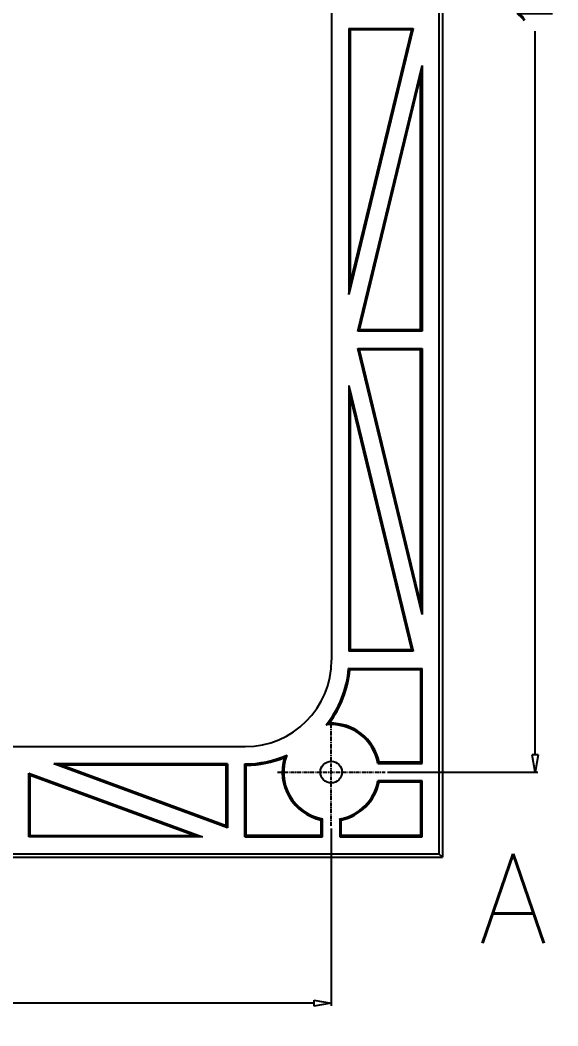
# Model space of a CAD drawing. Extents: x -268 to 907, y 393 to 1224.
# Drawn here: x 296.7 to 358.9, y 615.7 to 732 of the extents above; entities that cross this region are included whole.
import ezdxf

# ---------------------------------------------------------------- set-up
doc = ezdxf.new("R2010")
doc.units = 0
doc.header["$LTSCALE"] = 1.21
doc.header["$MEASUREMENT"] = 0
doc.linetypes.add('CENTER', pattern=[0.6, 0.375, -0.075, 0.075, -0.075])
doc.layers.get('0').update_dxf_attribs({"linetype": 'CONTINUOUS'})
doc.layers.get('DEFPOINTS').update_dxf_attribs({"linetype": 'CONTINUOUS'})
doc.layers.add('DIM', color=82, linetype='CONTINUOUS')
doc.styles.get("Standard").update_dxf_attribs({"font": 'txt', "bigfont": 'gbcbig.shx'})
doc.styles.add('TXT', font='txt.shx', dxfattribs={"bigfont": 'gbcbig.shx'})
doc.dimstyles.new('Y3', dxfattribs={"dimtxt": 3, "dimasz": 2, "dimexe": 0.3, "dimexo": 0.3, "dimgap": 0.66, "dimtad": 0, "dimdec": 4, "dimdsep": 46, "dimtxsty": 'Standard', "dimcen": 0, "dimclrd": 3, "dimclre": 3, "dimadec": 0, "dimazin": 0, "dimtfac": 1, "dimtdec": 4, "dimtofl": 0, "dimtmove": 2, "dimatfit": 3, "dimfxl": 0, "dimtolj": 1, "dimarcsym": 0})

# ---------------------------------------------------------------- blocks, each defined once
blk = doc.blocks.new('_CLOSEDBLANK')
at = {"color": 0, "linetype": 'ByBlock'}
for p, q in [((-1, 0.167), (0, 0)), ((-1, 0.167), (-1, -0.167)), ((0, 0), (-1, -0.167))]:
    blk.add_line(p, q, dxfattribs=at)
blk = doc.blocks.new('*D58')
at = {"layer": 'DEFPOINTS', "color": 0}
for p in [(332.66, 638.82), (249.66, 637.71), (249.66, 618.33)]:
    blk.add_point(p, dxfattribs=at)
at = {"layer": 'DIM', "color": 3, "lineweight": -2}
for p, q in [((332.66, 638.52), (332.66, 618.03)), ((249.66, 637.41), (249.66, 618.03)), ((251.66, 618.33), (287.17, 618.33)), ((330.66, 618.33), (295.16, 618.33))]:
    blk.add_line(p, q, dxfattribs=at)
at = {"layer": 'DIM', "color": 3, "lineweight": -2, "xscale": 2, "yscale": 2, "zscale": 2, "rotation": 180}
blk.add_blockref('_CLOSEDBLANK', (249.66, 618.33), dxfattribs=at)
at = {"layer": 'DIM', "color": 3, "lineweight": -2, "xscale": 2, "yscale": 2, "zscale": 2}
blk.add_blockref('_CLOSEDBLANK', (332.66, 618.33), dxfattribs=at)
at = {"layer": 'DIM', "color": 0, "insert": (291.16, 618.33), "char_height": 4, "attachment_point": 5, "style": 'TXT'}
blk.add_mtext('\\A1;83', dxfattribs=at)
blk = doc.blocks.new('*D59')
at = {"layer": 'DEFPOINTS', "color": 0}
for p in [(345.51, 827.05), (356.25, 827.05), (338.89, 645.05)]:
    blk.add_point(p, dxfattribs=at)
at = {"layer": 'DIM', "color": 3, "lineweight": -2}
for p, q in [((345.81, 827.05), (356.55, 827.05)), ((356.25, 825.05), (356.25, 741.37)), ((356.25, 647.05), (356.25, 730.72)), ((339.19, 645.05), (356.55, 645.05))]:
    blk.add_line(p, q, dxfattribs=at)
at = {"layer": 'DIM', "color": 3, "lineweight": -2, "xscale": 2, "yscale": 2, "zscale": 2}
for p, rotation in [((356.25, 827.05), 90), ((356.25, 645.05), 270)]:
    blk.add_blockref('_CLOSEDBLANK', p, dxfattribs=dict(at, rotation=rotation))
at = {"layer": 'DIM', "color": 0, "insert": (356.25, 736.05), "char_height": 4, "attachment_point": 5, "rotation": 90, "style": 'TXT'}
blk.add_mtext('\\A1;182', dxfattribs=at)

msp = doc.modelspace()

# ---------------------------------------------------------------- linework, layer by layer
at = {"color": 7, "linetype": 'Continuous'}
for p, q in [((345.51334, 1018.89201), (345.51334, 635.19808)), ((345.16414, 635.54728), (345.16414, 1018.5428)), ((332.71334, 806.04504), (332.71334, 657.99808)), ((334.71334, 731.02156), (342.13486, 731.02156)), ((334.71334, 731.02156), (334.87056, 730.86434)), ((334.71334, 731.02156), (334.71334, 700.28246)), ((342.13486, 731.02156), (334.71334, 700.28246)), ((341.93515, 730.86434), (334.87056, 730.86434)), ((334.87056, 730.86434), (334.87056, 701.60357)), ((341.93515, 730.86434), (334.87056, 701.60357)), ((341.93515, 730.86434), (342.13486, 731.02156)), ((335.74207, 696.02156), (343.16359, 726.76066)), ((343.00636, 725.43955), (343.16359, 726.76066)), ((343.16359, 726.76066), (343.16359, 696.02156)), ((335.94177, 696.17879), (343.00636, 725.43955)), ((343.00636, 696.17879), (343.00636, 725.43955)), ((334.71334, 700.28246), (334.87056, 701.60357)), ((335.94177, 696.17879), (335.74207, 696.02156)), ((343.16359, 696.02156), (335.74207, 696.02156)), ((343.00636, 696.17879), (335.94177, 696.17879)), ((343.00636, 696.17879), (343.16359, 696.02156)), ((335.74207, 694.02156), (343.16359, 694.02156)), ((335.94177, 693.86434), (335.74207, 694.02156)), ((343.16359, 663.28246), (335.74207, 694.02156)), ((343.00636, 693.86434), (335.94177, 693.86434)), ((343.00636, 664.60357), (335.94177, 693.86434)), ((343.00636, 693.86434), (343.16359, 694.02156)), ((343.00636, 664.60357), (343.00636, 693.86434)), ((343.16359, 694.02156), (343.16359, 663.28246)), ((334.71334, 689.76066), (342.13486, 659.02156)), ((334.71334, 689.76066), (334.87056, 688.43955)), ((334.71334, 689.76066), (334.71334, 659.02156)), ((334.87056, 688.43955), (341.93515, 659.17879)), ((334.87056, 688.43955), (334.87056, 659.17879)), ((343.00636, 664.60357), (343.16359, 663.28246)), ((334.71334, 659.02156), (334.87056, 659.17879)), ((342.13486, 659.02156), (334.71334, 659.02156)), ((341.93515, 659.17879), (334.87056, 659.17879)), ((341.93515, 659.17879), (342.13486, 659.02156)), ((334.67354, 657.02156), (343.16359, 657.02156)), ((343.00636, 656.86434), (334.81758, 656.86434)), ((343.00636, 656.86434), (343.16359, 657.02156)), ((343.00636, 656.86434), (343.00636, 646.20227)), ((343.16359, 646.04504), (343.16359, 657.02156)), ((270.66401, 647.99808), (322.71334, 647.99808)), ((320.68868, 645.99808), (300.58838, 645.99808)), ((300.58838, 645.99808), (301.47221, 645.84086)), ((320.68868, 638.61319), (300.58838, 645.99808)), ((320.53145, 645.84086), (301.47221, 645.84086)), ((320.53145, 638.83845), (301.47221, 645.84086)), ((320.68868, 645.99808), (320.53145, 645.84086)), ((320.53145, 638.83845), (320.53145, 645.84086)), ((320.68868, 645.99808), (320.68868, 638.61319)), ((322.68868, 637.54783), (322.68868, 645.99811)), ((322.8459, 637.70506), (322.8459, 645.84158)), ((338.07234, 646.04504), (343.16359, 646.04504)), ((343.00636, 646.20227), (338.20161, 646.20227)), ((343.00636, 646.20227), (343.16359, 646.04504)), ((297.68868, 644.93273), (317.78897, 637.54783)), ((297.8459, 644.70746), (297.68868, 644.93273)), ((297.68868, 637.54783), (297.68868, 644.93273)), ((297.8459, 644.70746), (316.90514, 637.70506)), ((297.8459, 637.70506), (297.8459, 644.70746)), ((343.16359, 644.04504), (338.07234, 644.04504)), ((343.00636, 643.88782), (338.20161, 643.88782)), ((343.00636, 643.88782), (343.16359, 644.04504)), ((343.00636, 643.88782), (343.00636, 637.70506)), ((343.16359, 637.54783), (343.16359, 644.04504)), ((331.66401, 637.54783), (331.66401, 639.63672)), ((333.66401, 639.63672), (333.66401, 637.54783)), ((320.53145, 638.83845), (320.68868, 638.61319)), ((331.50679, 637.70506), (331.50679, 639.50744)), ((333.82124, 637.70506), (333.82124, 639.50744)), ((297.8459, 637.70506), (297.68868, 637.54783)), ((317.78897, 637.54783), (297.68868, 637.54783)), ((297.8459, 637.70506), (316.90514, 637.70506)), ((316.90514, 637.70506), (317.78897, 637.54783)), ((322.8459, 637.70506), (322.68868, 637.54783)), ((322.68868, 637.54783), (331.66401, 637.54783)), ((331.50679, 637.70506), (322.8459, 637.70506)), ((331.50679, 637.70506), (331.66401, 637.54783)), ((333.82124, 637.70506), (333.66401, 637.54783)), ((333.66401, 637.54783), (343.16359, 637.54783)), ((343.00636, 637.70506), (333.82124, 637.70506)), ((343.16359, 637.54783), (343.00636, 637.70506)), ((153.81469, 635.19808), (345.51334, 635.19808)), ((345.16414, 635.54728), (154.16389, 635.54728)), ((345.51334, 635.19808), (345.16414, 635.54728))]:
    msp.add_line(p, q, dxfattribs=at)
at = {"color": 1, "linetype": 'CENTER'}
for p, q in [((332.66401, 638.8221), (332.66401, 651.26799)), ((326.44107, 645.04504), (338.88696, 645.04504))]:
    msp.add_line(p, q, dxfattribs=at)
at = {"color": 7}
for points in [[(334.818, 656.864, 0), (334.817, 656.865, 0), (334.816, 656.866, 0), (334.815, 656.867, 0), (334.815, 656.868, 0), (334.814, 656.868, 0), (334.813, 656.869, 0), (334.812, 656.87, 0), (334.812, 656.871, 0), (334.811, 656.872, 0), (334.81, 656.873, 0), (334.809, 656.873, 0), (334.809, 656.874, 0), (334.808, 656.875, 0), (334.807, 656.876, 0), (334.806, 656.877, 0), (334.806, 656.878, 0), (334.805, 656.878, 0), (334.804, 656.879, 0), (334.803, 656.88, 0), (334.803, 656.881, 0), (334.802, 656.882, 0), (334.801, 656.882, 0), (334.8, 656.883, 0), (334.8, 656.884, 0), (334.799, 656.885, 0), (334.798, 656.886, 0), (334.797, 656.887, 0), (334.797, 656.887, 0), (334.796, 656.888, 0), (334.795, 656.889, 0), (334.794, 656.89, 0), (334.794, 656.891, 0), (334.793, 656.892, 0), (334.792, 656.892, 0), (334.791, 656.893, 0), (334.79, 656.894, 0), (334.79, 656.895, 0), (334.789, 656.896, 0), (334.788, 656.897, 0), (334.787, 656.897, 0), (334.787, 656.898, 0), (334.786, 656.899, 0), (334.785, 656.9, 0), (334.784, 656.901, 0), (334.784, 656.901, 0), (334.783, 656.902, 0), (334.782, 656.903, 0), (334.781, 656.904, 0), (334.781, 656.905, 0), (334.78, 656.906, 0), (334.779, 656.906, 0), (334.778, 656.907, 0), (334.778, 656.908, 0), (334.777, 656.909, 0), (334.776, 656.91, 0), (334.775, 656.911, 0), (334.775, 656.911, 0), (334.774, 656.912, 0), (334.773, 656.913, 0), (334.772, 656.914, 0), (334.772, 656.915, 0), (334.771, 656.915, 0), (334.77, 656.916, 0), (334.769, 656.917, 0), (334.769, 656.918, 0), (334.768, 656.919, 0), (334.767, 656.92, 0), (334.766, 656.92, 0), (334.766, 656.921, 0), (334.765, 656.922, 0), (334.764, 656.923, 0), (334.763, 656.924, 0), (334.763, 656.925, 0), (334.762, 656.925, 0), (334.761, 656.926, 0), (334.76, 656.927, 0), (334.76, 656.928, 0), (334.759, 656.929, 0), (334.758, 656.929, 0), (334.757, 656.93, 0), (334.757, 656.931, 0), (334.756, 656.932, 0), (334.755, 656.933, 0), (334.754, 656.934, 0), (334.754, 656.934, 0), (334.753, 656.935, 0), (334.752, 656.936, 0), (334.751, 656.937, 0), (334.751, 656.938, 0), (334.75, 656.939, 0), (334.749, 656.939, 0), (334.748, 656.94, 0), (334.748, 656.941, 0), (334.747, 656.942, 0), (334.746, 656.943, 0), (334.745, 656.943, 0), (334.745, 656.944, 0), (334.744, 656.945, 0), (334.743, 656.946, 0), (334.742, 656.947, 0), (334.742, 656.948, 0), (334.741, 656.948, 0), (334.74, 656.949, 0), (334.739, 656.95, 0), (334.739, 656.951, 0), (334.738, 656.952, 0), (334.737, 656.953, 0), (334.736, 656.953, 0), (334.735, 656.954, 0), (334.735, 656.955, 0), (334.734, 656.956, 0), (334.733, 656.957, 0), (334.732, 656.957, 0), (334.732, 656.958, 0), (334.731, 656.959, 0), (334.73, 656.96, 0), (334.729, 656.961, 0), (334.729, 656.962, 0), (334.728, 656.962, 0), (334.727, 656.963, 0), (334.726, 656.964, 0), (334.726, 656.965, 0), (334.725, 656.966, 0), (334.724, 656.967, 0), (334.723, 656.967, 0), (334.723, 656.968, 0), (334.722, 656.969, 0), (334.721, 656.97, 0), (334.72, 656.971, 0), (334.72, 656.971, 0), (334.719, 656.972, 0), (334.718, 656.973, 0), (334.717, 656.974, 0), (334.717, 656.975, 0), (334.716, 656.976, 0), (334.715, 656.976, 0), (334.714, 656.977, 0), (334.714, 656.978, 0), (334.713, 656.979, 0), (334.712, 656.98, 0), (334.711, 656.98, 0), (334.711, 656.981, 0), (334.71, 656.982, 0), (334.709, 656.983, 0), (334.708, 656.984, 0), (334.708, 656.985, 0), (334.707, 656.985, 0), (334.706, 656.986, 0), (334.705, 656.987, 0), (334.705, 656.988, 0), (334.704, 656.989, 0), (334.703, 656.99, 0), (334.702, 656.99, 0), (334.702, 656.991, 0), (334.701, 656.992, 0), (334.7, 656.993, 0), (334.699, 656.994, 0), (334.698, 656.994, 0), (334.698, 656.995, 0), (334.697, 656.996, 0), (334.696, 656.997, 0), (334.695, 656.998, 0), (334.695, 656.999, 0), (334.694, 656.999, 0), (334.693, 657, 0), (334.692, 657.001, 0), (334.692, 657.002, 0), (334.691, 657.003, 0), (334.69, 657.003, 0), (334.689, 657.004, 0), (334.689, 657.005, 0), (334.688, 657.006, 0), (334.687, 657.007, 0), (334.686, 657.008, 0), (334.686, 657.008, 0), (334.685, 657.009, 0), (334.684, 657.01, 0), (334.683, 657.011, 0), (334.683, 657.012, 0), (334.682, 657.013, 0), (334.681, 657.013, 0), (334.68, 657.014, 0), (334.68, 657.015, 0), (334.679, 657.016, 0), (334.678, 657.017, 0), (334.677, 657.017, 0), (334.677, 657.018, 0), (334.676, 657.019, 0), (334.675, 657.02, 0), (334.674, 657.021, 0), (334.674, 657.022, 0)], [(332.095, 650.516, 0), (332.097, 650.516, 0), (332.098, 650.517, 0), (332.1, 650.518, 0), (332.102, 650.519, 0), (332.104, 650.52, 0), (332.105, 650.521, 0), (332.107, 650.522, 0), (332.109, 650.523, 0), (332.111, 650.524, 0), (332.112, 650.525, 0), (332.114, 650.526, 0), (332.116, 650.527, 0), (332.118, 650.528, 0), (332.12, 650.529, 0), (332.121, 650.53, 0), (332.123, 650.531, 0), (332.125, 650.532, 0), (332.127, 650.533, 0), (332.128, 650.534, 0), (332.13, 650.535, 0), (332.132, 650.536, 0), (332.134, 650.537, 0), (332.136, 650.538, 0), (332.137, 650.539, 0), (332.139, 650.54, 0), (332.141, 650.541, 0), (332.143, 650.542, 0), (332.144, 650.543, 0), (332.146, 650.543, 0), (332.148, 650.544, 0), (332.15, 650.545, 0), (332.151, 650.546, 0), (332.153, 650.547, 0), (332.155, 650.548, 0), (332.157, 650.549, 0), (332.159, 650.55, 0), (332.16, 650.551, 0), (332.162, 650.552, 0), (332.164, 650.553, 0), (332.166, 650.554, 0), (332.167, 650.555, 0), (332.169, 650.556, 0), (332.171, 650.557, 0), (332.173, 650.558, 0), (332.175, 650.559, 0), (332.176, 650.56, 0), (332.178, 650.561, 0), (332.18, 650.562, 0), (332.182, 650.563, 0), (332.183, 650.564, 0), (332.185, 650.565, 0), (332.187, 650.566, 0), (332.189, 650.567, 0), (332.191, 650.568, 0), (332.192, 650.569, 0), (332.194, 650.569, 0), (332.196, 650.57, 0), (332.198, 650.571, 0), (332.199, 650.572, 0), (332.201, 650.573, 0), (332.203, 650.574, 0), (332.205, 650.575, 0), (332.206, 650.576, 0), (332.208, 650.577, 0), (332.21, 650.578, 0), (332.212, 650.579, 0), (332.214, 650.58, 0), (332.215, 650.581, 0), (332.217, 650.582, 0), (332.219, 650.583, 0), (332.221, 650.584, 0), (332.222, 650.585, 0), (332.224, 650.586, 0), (332.226, 650.587, 0), (332.228, 650.588, 0), (332.23, 650.589, 0), (332.231, 650.59, 0), (332.233, 650.591, 0), (332.235, 650.592, 0), (332.237, 650.592, 0), (332.238, 650.593, 0), (332.24, 650.594, 0), (332.242, 650.595, 0), (332.244, 650.596, 0), (332.246, 650.597, 0), (332.247, 650.598, 0), (332.249, 650.599, 0), (332.251, 650.6, 0), (332.253, 650.601, 0), (332.254, 650.602, 0), (332.256, 650.603, 0), (332.258, 650.604, 0), (332.26, 650.605, 0), (332.262, 650.606, 0), (332.263, 650.607, 0), (332.265, 650.608, 0), (332.267, 650.609, 0), (332.269, 650.61, 0), (332.27, 650.611, 0), (332.272, 650.612, 0), (332.274, 650.613, 0), (332.276, 650.613, 0), (332.278, 650.614, 0), (332.279, 650.615, 0), (332.281, 650.616, 0), (332.283, 650.617, 0), (332.285, 650.618, 0), (332.286, 650.619, 0), (332.288, 650.62, 0), (332.29, 650.621, 0), (332.292, 650.622, 0), (332.294, 650.623, 0), (332.295, 650.624, 0), (332.297, 650.625, 0), (332.299, 650.626, 0), (332.301, 650.627, 0), (332.303, 650.628, 0), (332.304, 650.629, 0), (332.306, 650.63, 0), (332.308, 650.631, 0), (332.31, 650.632, 0), (332.311, 650.632, 0), (332.313, 650.633, 0), (332.315, 650.634, 0), (332.317, 650.635, 0), (332.319, 650.636, 0), (332.32, 650.637, 0), (332.322, 650.638, 0), (332.324, 650.639, 0), (332.326, 650.64, 0), (332.327, 650.641, 0), (332.329, 650.642, 0), (332.331, 650.643, 0), (332.333, 650.644, 0), (332.335, 650.645, 0), (332.336, 650.646, 0), (332.338, 650.647, 0), (332.34, 650.648, 0), (332.342, 650.649, 0), (332.343, 650.65, 0), (332.345, 650.65, 0), (332.347, 650.651, 0), (332.349, 650.652, 0), (332.351, 650.653, 0), (332.352, 650.654, 0), (332.354, 650.655, 0), (332.356, 650.656, 0), (332.358, 650.657, 0), (332.36, 650.658, 0), (332.361, 650.659, 0), (332.363, 650.66, 0), (332.365, 650.661, 0), (332.367, 650.662, 0), (332.368, 650.663, 0), (332.37, 650.664, 0), (332.372, 650.665, 0), (332.374, 650.666, 0), (332.376, 650.667, 0), (332.377, 650.667, 0), (332.379, 650.668, 0), (332.381, 650.669, 0), (332.383, 650.67, 0), (332.385, 650.671, 0), (332.386, 650.672, 0), (332.388, 650.673, 0), (332.39, 650.674, 0), (332.392, 650.675, 0), (332.393, 650.676, 0), (332.395, 650.677, 0), (332.397, 650.678, 0), (332.399, 650.679, 0), (332.401, 650.68, 0), (332.402, 650.681, 0), (332.404, 650.682, 0), (332.406, 650.683, 0), (332.408, 650.683, 0), (332.41, 650.684, 0), (332.411, 650.685, 0), (332.413, 650.686, 0), (332.415, 650.687, 0), (332.417, 650.688, 0), (332.418, 650.689, 0), (332.42, 650.69, 0), (332.422, 650.691, 0), (332.424, 650.692, 0), (332.426, 650.693, 0), (332.427, 650.694, 0), (332.429, 650.695, 0), (332.431, 650.696, 0), (332.433, 650.697, 0), (332.435, 650.698, 0)], [(327.262, 646.724, 0), (327.263, 646.725, 0), (327.264, 646.727, 0), (327.266, 646.728, 0), (327.267, 646.73, 0), (327.268, 646.731, 0), (327.27, 646.733, 0), (327.271, 646.734, 0), (327.273, 646.736, 0), (327.274, 646.737, 0), (327.275, 646.739, 0), (327.277, 646.74, 0), (327.278, 646.741, 0), (327.279, 646.743, 0), (327.281, 646.744, 0), (327.282, 646.746, 0), (327.283, 646.747, 0), (327.285, 646.749, 0), (327.286, 646.75, 0), (327.288, 646.752, 0), (327.289, 646.753, 0), (327.29, 646.755, 0), (327.292, 646.756, 0), (327.293, 646.758, 0), (327.294, 646.759, 0), (327.296, 646.761, 0), (327.297, 646.762, 0), (327.299, 646.764, 0), (327.3, 646.765, 0), (327.301, 646.767, 0), (327.303, 646.768, 0), (327.304, 646.77, 0), (327.305, 646.771, 0), (327.307, 646.773, 0), (327.308, 646.774, 0), (327.31, 646.776, 0), (327.311, 646.777, 0), (327.312, 646.779, 0), (327.314, 646.78, 0), (327.315, 646.781, 0), (327.316, 646.783, 0), (327.318, 646.784, 0), (327.319, 646.786, 0), (327.321, 646.787, 0), (327.322, 646.789, 0), (327.323, 646.79, 0), (327.325, 646.792, 0), (327.326, 646.793, 0), (327.327, 646.795, 0), (327.329, 646.796, 0), (327.33, 646.798, 0), (327.331, 646.799, 0), (327.333, 646.801, 0), (327.334, 646.802, 0), (327.336, 646.804, 0), (327.337, 646.805, 0), (327.338, 646.807, 0), (327.34, 646.808, 0), (327.341, 646.81, 0), (327.342, 646.811, 0), (327.344, 646.813, 0), (327.345, 646.814, 0), (327.347, 646.816, 0), (327.348, 646.817, 0), (327.349, 646.818, 0), (327.351, 646.82, 0), (327.352, 646.821, 0), (327.353, 646.823, 0), (327.355, 646.824, 0), (327.356, 646.826, 0), (327.358, 646.827, 0), (327.359, 646.829, 0), (327.36, 646.83, 0), (327.362, 646.832, 0), (327.363, 646.833, 0), (327.364, 646.835, 0), (327.366, 646.836, 0), (327.367, 646.838, 0), (327.369, 646.839, 0), (327.37, 646.841, 0), (327.371, 646.842, 0), (327.373, 646.844, 0), (327.374, 646.845, 0), (327.375, 646.847, 0), (327.377, 646.848, 0), (327.378, 646.849, 0), (327.38, 646.851, 0), (327.381, 646.852, 0), (327.382, 646.854, 0), (327.384, 646.855, 0), (327.385, 646.857, 0), (327.387, 646.858, 0), (327.388, 646.86, 0), (327.389, 646.861, 0), (327.391, 646.863, 0), (327.392, 646.864, 0), (327.393, 646.866, 0), (327.395, 646.867, 0), (327.396, 646.869, 0), (327.398, 646.87, 0), (327.399, 646.872, 0), (327.4, 646.873, 0), (327.402, 646.875, 0), (327.403, 646.876, 0), (327.404, 646.877, 0), (327.406, 646.879, 0), (327.407, 646.88, 0), (327.409, 646.882, 0), (327.41, 646.883, 0), (327.411, 646.885, 0), (327.413, 646.886, 0), (327.414, 646.888, 0), (327.416, 646.889, 0), (327.417, 646.891, 0), (327.418, 646.892, 0), (327.42, 646.894, 0), (327.421, 646.895, 0), (327.422, 646.897, 0), (327.424, 646.898, 0), (327.425, 646.9, 0), (327.427, 646.901, 0), (327.428, 646.902, 0), (327.429, 646.904, 0), (327.431, 646.905, 0), (327.432, 646.907, 0), (327.434, 646.908, 0), (327.435, 646.91, 0), (327.436, 646.911, 0), (327.438, 646.913, 0), (327.439, 646.914, 0), (327.44, 646.916, 0), (327.442, 646.917, 0), (327.443, 646.919, 0), (327.445, 646.92, 0), (327.446, 646.922, 0), (327.447, 646.923, 0), (327.449, 646.924, 0), (327.45, 646.926, 0), (327.452, 646.927, 0), (327.453, 646.929, 0), (327.454, 646.93, 0), (327.456, 646.932, 0), (327.457, 646.933, 0), (327.458, 646.935, 0), (327.46, 646.936, 0), (327.461, 646.938, 0), (327.463, 646.939, 0), (327.464, 646.941, 0), (327.465, 646.942, 0), (327.467, 646.944, 0), (327.468, 646.945, 0), (327.47, 646.946, 0), (327.471, 646.948, 0), (327.472, 646.949, 0), (327.474, 646.951, 0), (327.475, 646.952, 0), (327.476, 646.954, 0), (327.478, 646.955, 0), (327.479, 646.957, 0), (327.481, 646.958, 0), (327.482, 646.96, 0), (327.483, 646.961, 0), (327.485, 646.963, 0), (327.486, 646.964, 0), (327.488, 646.966, 0), (327.489, 646.967, 0), (327.49, 646.968, 0), (327.492, 646.97, 0), (327.493, 646.971, 0), (327.495, 646.973, 0), (327.496, 646.974, 0), (327.497, 646.976, 0), (327.499, 646.977, 0), (327.5, 646.979, 0), (327.501, 646.98, 0), (327.503, 646.982, 0), (327.504, 646.983, 0), (327.506, 646.985, 0), (327.507, 646.986, 0), (327.508, 646.987, 0), (327.51, 646.989, 0), (327.511, 646.99, 0), (327.513, 646.992, 0), (327.514, 646.993, 0), (327.515, 646.995, 0), (327.517, 646.996, 0), (327.518, 646.998, 0), (327.52, 646.999, 0), (327.521, 647.001, 0), (327.522, 647.002, 0), (327.524, 647.004, 0), (327.525, 647.005, 0)], [(322.689, 645.998, 0), (322.689, 645.997, 0), (322.69, 645.996, 0), (322.691, 645.996, 0), (322.692, 645.995, 0), (322.693, 645.994, 0), (322.694, 645.993, 0), (322.694, 645.992, 0), (322.695, 645.992, 0), (322.696, 645.991, 0), (322.697, 645.99, 0), (322.698, 645.989, 0), (322.699, 645.988, 0), (322.699, 645.987, 0), (322.7, 645.987, 0), (322.701, 645.986, 0), (322.702, 645.985, 0), (322.703, 645.984, 0), (322.703, 645.983, 0), (322.704, 645.982, 0), (322.705, 645.982, 0), (322.706, 645.981, 0), (322.707, 645.98, 0), (322.708, 645.979, 0), (322.708, 645.978, 0), (322.709, 645.978, 0), (322.71, 645.977, 0), (322.711, 645.976, 0), (322.712, 645.975, 0), (322.712, 645.974, 0), (322.713, 645.973, 0), (322.714, 645.973, 0), (322.715, 645.972, 0), (322.716, 645.971, 0), (322.717, 645.97, 0), (322.717, 645.969, 0), (322.718, 645.969, 0), (322.719, 645.968, 0), (322.72, 645.967, 0), (322.721, 645.966, 0), (322.722, 645.965, 0), (322.722, 645.964, 0), (322.723, 645.964, 0), (322.724, 645.963, 0), (322.725, 645.962, 0), (322.726, 645.961, 0), (322.726, 645.96, 0), (322.727, 645.959, 0), (322.728, 645.959, 0), (322.729, 645.958, 0), (322.73, 645.957, 0), (322.731, 645.956, 0), (322.731, 645.955, 0), (322.732, 645.955, 0), (322.733, 645.954, 0), (322.734, 645.953, 0), (322.735, 645.952, 0), (322.735, 645.951, 0), (322.736, 645.95, 0), (322.737, 645.95, 0), (322.738, 645.949, 0), (322.739, 645.948, 0), (322.74, 645.947, 0), (322.74, 645.946, 0), (322.741, 645.946, 0), (322.742, 645.945, 0), (322.743, 645.944, 0), (322.744, 645.943, 0), (322.745, 645.942, 0), (322.745, 645.941, 0), (322.746, 645.941, 0), (322.747, 645.94, 0), (322.748, 645.939, 0), (322.749, 645.938, 0), (322.749, 645.937, 0), (322.75, 645.937, 0), (322.751, 645.936, 0), (322.752, 645.935, 0), (322.753, 645.934, 0), (322.754, 645.933, 0), (322.754, 645.932, 0), (322.755, 645.932, 0), (322.756, 645.931, 0), (322.757, 645.93, 0), (322.758, 645.929, 0), (322.759, 645.928, 0), (322.759, 645.928, 0), (322.76, 645.927, 0), (322.761, 645.926, 0), (322.762, 645.925, 0), (322.763, 645.924, 0), (322.763, 645.923, 0), (322.764, 645.923, 0), (322.765, 645.922, 0), (322.766, 645.921, 0), (322.767, 645.92, 0), (322.768, 645.919, 0), (322.768, 645.918, 0), (322.769, 645.918, 0), (322.77, 645.917, 0), (322.771, 645.916, 0), (322.772, 645.915, 0), (322.773, 645.914, 0), (322.773, 645.914, 0), (322.774, 645.913, 0), (322.775, 645.912, 0), (322.776, 645.911, 0), (322.777, 645.91, 0), (322.777, 645.909, 0), (322.778, 645.909, 0), (322.779, 645.908, 0), (322.78, 645.907, 0), (322.781, 645.906, 0), (322.782, 645.905, 0), (322.782, 645.905, 0), (322.783, 645.904, 0), (322.784, 645.903, 0), (322.785, 645.902, 0), (322.786, 645.901, 0), (322.787, 645.9, 0), (322.787, 645.9, 0), (322.788, 645.899, 0), (322.789, 645.898, 0), (322.79, 645.897, 0), (322.791, 645.896, 0), (322.791, 645.896, 0), (322.792, 645.895, 0), (322.793, 645.894, 0), (322.794, 645.893, 0), (322.795, 645.892, 0), (322.796, 645.891, 0), (322.796, 645.891, 0), (322.797, 645.89, 0), (322.798, 645.889, 0), (322.799, 645.888, 0), (322.8, 645.887, 0), (322.801, 645.887, 0), (322.801, 645.886, 0), (322.802, 645.885, 0), (322.803, 645.884, 0), (322.804, 645.883, 0), (322.805, 645.882, 0), (322.805, 645.882, 0), (322.806, 645.881, 0), (322.807, 645.88, 0), (322.808, 645.879, 0), (322.809, 645.878, 0), (322.81, 645.878, 0), (322.81, 645.877, 0), (322.811, 645.876, 0), (322.812, 645.875, 0), (322.813, 645.874, 0), (322.814, 645.873, 0), (322.815, 645.873, 0), (322.815, 645.872, 0), (322.816, 645.871, 0), (322.817, 645.87, 0), (322.818, 645.869, 0), (322.819, 645.869, 0), (322.819, 645.868, 0), (322.82, 645.867, 0), (322.821, 645.866, 0), (322.822, 645.865, 0), (322.823, 645.864, 0), (322.824, 645.864, 0), (322.824, 645.863, 0), (322.825, 645.862, 0), (322.826, 645.861, 0), (322.827, 645.86, 0), (322.828, 645.86, 0), (322.829, 645.859, 0), (322.829, 645.858, 0), (322.83, 645.857, 0), (322.831, 645.856, 0), (322.832, 645.855, 0), (322.833, 645.855, 0), (322.834, 645.854, 0), (322.834, 645.853, 0), (322.835, 645.852, 0), (322.836, 645.851, 0), (322.837, 645.851, 0), (322.838, 645.85, 0), (322.838, 645.849, 0), (322.839, 645.848, 0), (322.84, 645.847, 0), (322.841, 645.846, 0), (322.842, 645.846, 0), (322.843, 645.845, 0), (322.843, 645.844, 0), (322.844, 645.843, 0), (322.845, 645.842, 0), (322.846, 645.842, 0)], [(338.202, 646.202, 0), (338.201, 646.201, 0), (338.2, 646.201, 0), (338.2, 646.2, 0), (338.199, 646.199, 0), (338.198, 646.198, 0), (338.198, 646.197, 0), (338.197, 646.196, 0), (338.196, 646.196, 0), (338.196, 646.195, 0), (338.195, 646.194, 0), (338.194, 646.193, 0), (338.194, 646.192, 0), (338.193, 646.192, 0), (338.192, 646.191, 0), (338.192, 646.19, 0), (338.191, 646.189, 0), (338.19, 646.188, 0), (338.189, 646.187, 0), (338.189, 646.187, 0), (338.188, 646.186, 0), (338.187, 646.185, 0), (338.187, 646.184, 0), (338.186, 646.183, 0), (338.185, 646.182, 0), (338.185, 646.182, 0), (338.184, 646.181, 0), (338.183, 646.18, 0), (338.183, 646.179, 0), (338.182, 646.178, 0), (338.181, 646.177, 0), (338.181, 646.177, 0), (338.18, 646.176, 0), (338.179, 646.175, 0), (338.179, 646.174, 0), (338.178, 646.173, 0), (338.177, 646.173, 0), (338.177, 646.172, 0), (338.176, 646.171, 0), (338.175, 646.17, 0), (338.175, 646.169, 0), (338.174, 646.168, 0), (338.173, 646.168, 0), (338.173, 646.167, 0), (338.172, 646.166, 0), (338.171, 646.165, 0), (338.171, 646.164, 0), (338.17, 646.163, 0), (338.169, 646.163, 0), (338.169, 646.162, 0), (338.168, 646.161, 0), (338.167, 646.16, 0), (338.167, 646.159, 0), (338.166, 646.158, 0), (338.165, 646.158, 0), (338.165, 646.157, 0), (338.164, 646.156, 0), (338.163, 646.155, 0), (338.163, 646.154, 0), (338.162, 646.154, 0), (338.161, 646.153, 0), (338.161, 646.152, 0), (338.16, 646.151, 0), (338.159, 646.15, 0), (338.158, 646.149, 0), (338.158, 646.149, 0), (338.157, 646.148, 0), (338.156, 646.147, 0), (338.156, 646.146, 0), (338.155, 646.145, 0), (338.154, 646.144, 0), (338.154, 646.144, 0), (338.153, 646.143, 0), (338.152, 646.142, 0), (338.152, 646.141, 0), (338.151, 646.14, 0), (338.15, 646.14, 0), (338.15, 646.139, 0), (338.149, 646.138, 0), (338.148, 646.137, 0), (338.148, 646.136, 0), (338.147, 646.135, 0), (338.146, 646.135, 0), (338.146, 646.134, 0), (338.145, 646.133, 0), (338.144, 646.132, 0), (338.144, 646.131, 0), (338.143, 646.13, 0), (338.142, 646.13, 0), (338.142, 646.129, 0), (338.141, 646.128, 0), (338.14, 646.127, 0), (338.14, 646.126, 0), (338.139, 646.126, 0), (338.138, 646.125, 0), (338.138, 646.124, 0), (338.137, 646.123, 0), (338.136, 646.122, 0), (338.136, 646.121, 0), (338.135, 646.121, 0), (338.134, 646.12, 0), (338.133, 646.119, 0), (338.133, 646.118, 0), (338.132, 646.117, 0), (338.131, 646.116, 0), (338.131, 646.116, 0), (338.13, 646.115, 0), (338.129, 646.114, 0), (338.129, 646.113, 0), (338.128, 646.112, 0), (338.127, 646.112, 0), (338.127, 646.111, 0), (338.126, 646.11, 0), (338.125, 646.109, 0), (338.125, 646.108, 0), (338.124, 646.107, 0), (338.123, 646.107, 0), (338.123, 646.106, 0), (338.122, 646.105, 0), (338.121, 646.104, 0), (338.121, 646.103, 0), (338.12, 646.102, 0), (338.119, 646.102, 0), (338.119, 646.101, 0), (338.118, 646.1, 0), (338.117, 646.099, 0), (338.117, 646.098, 0), (338.116, 646.098, 0), (338.115, 646.097, 0), (338.115, 646.096, 0), (338.114, 646.095, 0), (338.113, 646.094, 0), (338.112, 646.093, 0), (338.112, 646.093, 0), (338.111, 646.092, 0), (338.11, 646.091, 0), (338.11, 646.09, 0), (338.109, 646.089, 0), (338.108, 646.089, 0), (338.108, 646.088, 0), (338.107, 646.087, 0), (338.106, 646.086, 0), (338.106, 646.085, 0), (338.105, 646.084, 0), (338.104, 646.084, 0), (338.104, 646.083, 0), (338.103, 646.082, 0), (338.102, 646.081, 0), (338.102, 646.08, 0), (338.101, 646.079, 0), (338.1, 646.079, 0), (338.1, 646.078, 0), (338.099, 646.077, 0), (338.098, 646.076, 0), (338.098, 646.075, 0), (338.097, 646.075, 0), (338.096, 646.074, 0), (338.095, 646.073, 0), (338.095, 646.072, 0), (338.094, 646.071, 0), (338.093, 646.07, 0), (338.093, 646.07, 0), (338.092, 646.069, 0), (338.091, 646.068, 0), (338.091, 646.067, 0), (338.09, 646.066, 0), (338.089, 646.066, 0), (338.089, 646.065, 0), (338.088, 646.064, 0), (338.087, 646.063, 0), (338.087, 646.062, 0), (338.086, 646.061, 0), (338.085, 646.061, 0), (338.085, 646.06, 0), (338.084, 646.059, 0), (338.083, 646.058, 0), (338.083, 646.057, 0), (338.082, 646.057, 0), (338.081, 646.056, 0), (338.081, 646.055, 0), (338.08, 646.054, 0), (338.079, 646.053, 0), (338.078, 646.052, 0), (338.078, 646.052, 0), (338.077, 646.051, 0), (338.076, 646.05, 0), (338.076, 646.049, 0), (338.075, 646.048, 0), (338.074, 646.048, 0), (338.074, 646.047, 0), (338.073, 646.046, 0), (338.072, 646.045, 0)], [(338.202, 643.888, 0), (338.201, 643.889, 0), (338.2, 643.889, 0), (338.2, 643.89, 0), (338.199, 643.891, 0), (338.198, 643.892, 0), (338.198, 643.893, 0), (338.197, 643.894, 0), (338.196, 643.894, 0), (338.196, 643.895, 0), (338.195, 643.896, 0), (338.194, 643.897, 0), (338.194, 643.898, 0), (338.193, 643.899, 0), (338.192, 643.899, 0), (338.192, 643.9, 0), (338.191, 643.901, 0), (338.19, 643.902, 0), (338.189, 643.903, 0), (338.189, 643.904, 0), (338.188, 643.904, 0), (338.187, 643.905, 0), (338.187, 643.906, 0), (338.186, 643.907, 0), (338.185, 643.908, 0), (338.185, 643.908, 0), (338.184, 643.909, 0), (338.183, 643.91, 0), (338.183, 643.911, 0), (338.182, 643.912, 0), (338.181, 643.913, 0), (338.181, 643.913, 0), (338.18, 643.914, 0), (338.179, 643.915, 0), (338.179, 643.916, 0), (338.178, 643.917, 0), (338.177, 643.918, 0), (338.177, 643.918, 0), (338.176, 643.919, 0), (338.175, 643.92, 0), (338.175, 643.921, 0), (338.174, 643.922, 0), (338.173, 643.923, 0), (338.173, 643.923, 0), (338.172, 643.924, 0), (338.171, 643.925, 0), (338.171, 643.926, 0), (338.17, 643.927, 0), (338.169, 643.927, 0), (338.169, 643.928, 0), (338.168, 643.929, 0), (338.167, 643.93, 0), (338.167, 643.931, 0), (338.166, 643.932, 0), (338.165, 643.932, 0), (338.165, 643.933, 0), (338.164, 643.934, 0), (338.163, 643.935, 0), (338.163, 643.936, 0), (338.162, 643.937, 0), (338.161, 643.937, 0), (338.161, 643.938, 0), (338.16, 643.939, 0), (338.159, 643.94, 0), (338.158, 643.941, 0), (338.158, 643.941, 0), (338.157, 643.942, 0), (338.156, 643.943, 0), (338.156, 643.944, 0), (338.155, 643.945, 0), (338.154, 643.946, 0), (338.154, 643.946, 0), (338.153, 643.947, 0), (338.152, 643.948, 0), (338.152, 643.949, 0), (338.151, 643.95, 0), (338.15, 643.951, 0), (338.15, 643.951, 0), (338.149, 643.952, 0), (338.148, 643.953, 0), (338.148, 643.954, 0), (338.147, 643.955, 0), (338.146, 643.956, 0), (338.146, 643.956, 0), (338.145, 643.957, 0), (338.144, 643.958, 0), (338.144, 643.959, 0), (338.143, 643.96, 0), (338.142, 643.96, 0), (338.142, 643.961, 0), (338.141, 643.962, 0), (338.14, 643.963, 0), (338.14, 643.964, 0), (338.139, 643.965, 0), (338.138, 643.965, 0), (338.138, 643.966, 0), (338.137, 643.967, 0), (338.136, 643.968, 0), (338.136, 643.969, 0), (338.135, 643.97, 0), (338.134, 643.97, 0), (338.133, 643.971, 0), (338.133, 643.972, 0), (338.132, 643.973, 0), (338.131, 643.974, 0), (338.131, 643.974, 0), (338.13, 643.975, 0), (338.129, 643.976, 0), (338.129, 643.977, 0), (338.128, 643.978, 0), (338.127, 643.979, 0), (338.127, 643.979, 0), (338.126, 643.98, 0), (338.125, 643.981, 0), (338.125, 643.982, 0), (338.124, 643.983, 0), (338.123, 643.983, 0), (338.123, 643.984, 0), (338.122, 643.985, 0), (338.121, 643.986, 0), (338.121, 643.987, 0), (338.12, 643.988, 0), (338.119, 643.988, 0), (338.119, 643.989, 0), (338.118, 643.99, 0), (338.117, 643.991, 0), (338.117, 643.992, 0), (338.116, 643.993, 0), (338.115, 643.993, 0), (338.115, 643.994, 0), (338.114, 643.995, 0), (338.113, 643.996, 0), (338.112, 643.997, 0), (338.112, 643.997, 0), (338.111, 643.998, 0), (338.11, 643.999, 0), (338.11, 644, 0), (338.109, 644.001, 0), (338.108, 644.002, 0), (338.108, 644.002, 0), (338.107, 644.003, 0), (338.106, 644.004, 0), (338.106, 644.005, 0), (338.105, 644.006, 0), (338.104, 644.006, 0), (338.104, 644.007, 0), (338.103, 644.008, 0), (338.102, 644.009, 0), (338.102, 644.01, 0), (338.101, 644.011, 0), (338.1, 644.011, 0), (338.1, 644.012, 0), (338.099, 644.013, 0), (338.098, 644.014, 0), (338.098, 644.015, 0), (338.097, 644.016, 0), (338.096, 644.016, 0), (338.095, 644.017, 0), (338.095, 644.018, 0), (338.094, 644.019, 0), (338.093, 644.02, 0), (338.093, 644.02, 0), (338.092, 644.021, 0), (338.091, 644.022, 0), (338.091, 644.023, 0), (338.09, 644.024, 0), (338.089, 644.025, 0), (338.089, 644.025, 0), (338.088, 644.026, 0), (338.087, 644.027, 0), (338.087, 644.028, 0), (338.086, 644.029, 0), (338.085, 644.029, 0), (338.085, 644.03, 0), (338.084, 644.031, 0), (338.083, 644.032, 0), (338.083, 644.033, 0), (338.082, 644.034, 0), (338.081, 644.034, 0), (338.081, 644.035, 0), (338.08, 644.036, 0), (338.079, 644.037, 0), (338.078, 644.038, 0), (338.078, 644.038, 0), (338.077, 644.039, 0), (338.076, 644.04, 0), (338.076, 644.041, 0), (338.075, 644.042, 0), (338.074, 644.043, 0), (338.074, 644.043, 0), (338.073, 644.044, 0), (338.072, 644.045, 0)], [(331.507, 639.507, 0), (331.508, 639.508, 0), (331.508, 639.509, 0), (331.509, 639.509, 0), (331.51, 639.51, 0), (331.511, 639.511, 0), (331.512, 639.511, 0), (331.513, 639.512, 0), (331.513, 639.513, 0), (331.514, 639.514, 0), (331.515, 639.514, 0), (331.516, 639.515, 0), (331.517, 639.516, 0), (331.518, 639.516, 0), (331.518, 639.517, 0), (331.519, 639.518, 0), (331.52, 639.518, 0), (331.521, 639.519, 0), (331.522, 639.52, 0), (331.522, 639.52, 0), (331.523, 639.521, 0), (331.524, 639.522, 0), (331.525, 639.522, 0), (331.526, 639.523, 0), (331.527, 639.524, 0), (331.527, 639.524, 0), (331.528, 639.525, 0), (331.529, 639.526, 0), (331.53, 639.526, 0), (331.531, 639.527, 0), (331.532, 639.528, 0), (331.532, 639.528, 0), (331.533, 639.529, 0), (331.534, 639.53, 0), (331.535, 639.53, 0), (331.536, 639.531, 0), (331.537, 639.532, 0), (331.537, 639.532, 0), (331.538, 639.533, 0), (331.539, 639.534, 0), (331.54, 639.534, 0), (331.541, 639.535, 0), (331.541, 639.536, 0), (331.542, 639.536, 0), (331.543, 639.537, 0), (331.544, 639.538, 0), (331.545, 639.538, 0), (331.546, 639.539, 0), (331.546, 639.54, 0), (331.547, 639.54, 0), (331.548, 639.541, 0), (331.549, 639.542, 0), (331.55, 639.542, 0), (331.551, 639.543, 0), (331.551, 639.544, 0), (331.552, 639.544, 0), (331.553, 639.545, 0), (331.554, 639.546, 0), (331.555, 639.547, 0), (331.556, 639.547, 0), (331.556, 639.548, 0), (331.557, 639.549, 0), (331.558, 639.549, 0), (331.559, 639.55, 0), (331.56, 639.551, 0), (331.56, 639.551, 0), (331.561, 639.552, 0), (331.562, 639.553, 0), (331.563, 639.553, 0), (331.564, 639.554, 0), (331.565, 639.555, 0), (331.565, 639.555, 0), (331.566, 639.556, 0), (331.567, 639.557, 0), (331.568, 639.557, 0), (331.569, 639.558, 0), (331.57, 639.559, 0), (331.57, 639.559, 0), (331.571, 639.56, 0), (331.572, 639.561, 0), (331.573, 639.561, 0), (331.574, 639.562, 0), (331.574, 639.563, 0), (331.575, 639.563, 0), (331.576, 639.564, 0), (331.577, 639.565, 0), (331.578, 639.565, 0), (331.579, 639.566, 0), (331.579, 639.567, 0), (331.58, 639.567, 0), (331.581, 639.568, 0), (331.582, 639.569, 0), (331.583, 639.569, 0), (331.584, 639.57, 0), (331.584, 639.571, 0), (331.585, 639.572, 0), (331.586, 639.572, 0), (331.587, 639.573, 0), (331.588, 639.574, 0), (331.588, 639.574, 0), (331.589, 639.575, 0), (331.59, 639.576, 0), (331.591, 639.576, 0), (331.592, 639.577, 0), (331.593, 639.578, 0), (331.593, 639.578, 0), (331.594, 639.579, 0), (331.595, 639.58, 0), (331.596, 639.58, 0), (331.597, 639.581, 0), (331.598, 639.582, 0), (331.598, 639.582, 0), (331.599, 639.583, 0), (331.6, 639.584, 0), (331.601, 639.584, 0), (331.602, 639.585, 0), (331.602, 639.586, 0), (331.603, 639.586, 0), (331.604, 639.587, 0), (331.605, 639.588, 0), (331.606, 639.588, 0), (331.607, 639.589, 0), (331.607, 639.59, 0), (331.608, 639.59, 0), (331.609, 639.591, 0), (331.61, 639.592, 0), (331.611, 639.593, 0), (331.611, 639.593, 0), (331.612, 639.594, 0), (331.613, 639.595, 0), (331.614, 639.595, 0), (331.615, 639.596, 0), (331.616, 639.597, 0), (331.616, 639.597, 0), (331.617, 639.598, 0), (331.618, 639.599, 0), (331.619, 639.599, 0), (331.62, 639.6, 0), (331.621, 639.601, 0), (331.621, 639.601, 0), (331.622, 639.602, 0), (331.623, 639.603, 0), (331.624, 639.603, 0), (331.625, 639.604, 0), (331.625, 639.605, 0), (331.626, 639.605, 0), (331.627, 639.606, 0), (331.628, 639.607, 0), (331.629, 639.607, 0), (331.63, 639.608, 0), (331.63, 639.609, 0), (331.631, 639.61, 0), (331.632, 639.61, 0), (331.633, 639.611, 0), (331.634, 639.612, 0), (331.634, 639.612, 0), (331.635, 639.613, 0), (331.636, 639.614, 0), (331.637, 639.614, 0), (331.638, 639.615, 0), (331.639, 639.616, 0), (331.639, 639.616, 0), (331.64, 639.617, 0), (331.641, 639.618, 0), (331.642, 639.618, 0), (331.643, 639.619, 0), (331.644, 639.62, 0), (331.644, 639.62, 0), (331.645, 639.621, 0), (331.646, 639.622, 0), (331.647, 639.622, 0), (331.648, 639.623, 0), (331.648, 639.624, 0), (331.649, 639.624, 0), (331.65, 639.625, 0), (331.651, 639.626, 0), (331.652, 639.627, 0), (331.653, 639.627, 0), (331.653, 639.628, 0), (331.654, 639.629, 0), (331.655, 639.629, 0), (331.656, 639.63, 0), (331.657, 639.631, 0), (331.657, 639.631, 0), (331.658, 639.632, 0), (331.659, 639.633, 0), (331.66, 639.633, 0), (331.661, 639.634, 0), (331.662, 639.635, 0), (331.662, 639.635, 0), (331.663, 639.636, 0), (331.664, 639.637, 0)], [(333.821, 639.507, 0), (333.82, 639.508, 0), (333.82, 639.509, 0), (333.819, 639.509, 0), (333.818, 639.51, 0), (333.817, 639.511, 0), (333.816, 639.511, 0), (333.815, 639.512, 0), (333.815, 639.513, 0), (333.814, 639.514, 0), (333.813, 639.514, 0), (333.812, 639.515, 0), (333.811, 639.516, 0), (333.81, 639.516, 0), (333.81, 639.517, 0), (333.809, 639.518, 0), (333.808, 639.518, 0), (333.807, 639.519, 0), (333.806, 639.52, 0), (333.806, 639.52, 0), (333.805, 639.521, 0), (333.804, 639.522, 0), (333.803, 639.522, 0), (333.802, 639.523, 0), (333.801, 639.524, 0), (333.801, 639.524, 0), (333.8, 639.525, 0), (333.799, 639.526, 0), (333.798, 639.526, 0), (333.797, 639.527, 0), (333.796, 639.528, 0), (333.796, 639.528, 0), (333.795, 639.529, 0), (333.794, 639.53, 0), (333.793, 639.53, 0), (333.792, 639.531, 0), (333.791, 639.532, 0), (333.791, 639.532, 0), (333.79, 639.533, 0), (333.789, 639.534, 0), (333.788, 639.534, 0), (333.787, 639.535, 0), (333.787, 639.536, 0), (333.786, 639.536, 0), (333.785, 639.537, 0), (333.784, 639.538, 0), (333.783, 639.538, 0), (333.782, 639.539, 0), (333.782, 639.54, 0), (333.781, 639.54, 0), (333.78, 639.541, 0), (333.779, 639.542, 0), (333.778, 639.542, 0), (333.777, 639.543, 0), (333.777, 639.544, 0), (333.776, 639.544, 0), (333.775, 639.545, 0), (333.774, 639.546, 0), (333.773, 639.547, 0), (333.773, 639.547, 0), (333.772, 639.548, 0), (333.771, 639.549, 0), (333.77, 639.549, 0), (333.769, 639.55, 0), (333.768, 639.551, 0), (333.768, 639.551, 0), (333.767, 639.552, 0), (333.766, 639.553, 0), (333.765, 639.553, 0), (333.764, 639.554, 0), (333.763, 639.555, 0), (333.763, 639.555, 0), (333.762, 639.556, 0), (333.761, 639.557, 0), (333.76, 639.557, 0), (333.759, 639.558, 0), (333.758, 639.559, 0), (333.758, 639.559, 0), (333.757, 639.56, 0), (333.756, 639.561, 0), (333.755, 639.561, 0), (333.754, 639.562, 0), (333.754, 639.563, 0), (333.753, 639.563, 0), (333.752, 639.564, 0), (333.751, 639.565, 0), (333.75, 639.565, 0), (333.749, 639.566, 0), (333.749, 639.567, 0), (333.748, 639.567, 0), (333.747, 639.568, 0), (333.746, 639.569, 0), (333.745, 639.569, 0), (333.744, 639.57, 0), (333.744, 639.571, 0), (333.743, 639.572, 0), (333.742, 639.572, 0), (333.741, 639.573, 0), (333.74, 639.574, 0), (333.74, 639.574, 0), (333.739, 639.575, 0), (333.738, 639.576, 0), (333.737, 639.576, 0), (333.736, 639.577, 0), (333.735, 639.578, 0), (333.735, 639.578, 0), (333.734, 639.579, 0), (333.733, 639.58, 0), (333.732, 639.58, 0), (333.731, 639.581, 0), (333.731, 639.582, 0), (333.73, 639.582, 0), (333.729, 639.583, 0), (333.728, 639.584, 0), (333.727, 639.584, 0), (333.726, 639.585, 0), (333.726, 639.586, 0), (333.725, 639.586, 0), (333.724, 639.587, 0), (333.723, 639.588, 0), (333.722, 639.588, 0), (333.721, 639.589, 0), (333.721, 639.59, 0), (333.72, 639.59, 0), (333.719, 639.591, 0), (333.718, 639.592, 0), (333.717, 639.593, 0), (333.717, 639.593, 0), (333.716, 639.594, 0), (333.715, 639.595, 0), (333.714, 639.595, 0), (333.713, 639.596, 0), (333.712, 639.597, 0), (333.712, 639.597, 0), (333.711, 639.598, 0), (333.71, 639.599, 0), (333.709, 639.599, 0), (333.708, 639.6, 0), (333.707, 639.601, 0), (333.707, 639.601, 0), (333.706, 639.602, 0), (333.705, 639.603, 0), (333.704, 639.603, 0), (333.703, 639.604, 0), (333.703, 639.605, 0), (333.702, 639.605, 0), (333.701, 639.606, 0), (333.7, 639.607, 0), (333.699, 639.607, 0), (333.698, 639.608, 0), (333.698, 639.609, 0), (333.697, 639.61, 0), (333.696, 639.61, 0), (333.695, 639.611, 0), (333.694, 639.612, 0), (333.694, 639.612, 0), (333.693, 639.613, 0), (333.692, 639.614, 0), (333.691, 639.614, 0), (333.69, 639.615, 0), (333.689, 639.616, 0), (333.689, 639.616, 0), (333.688, 639.617, 0), (333.687, 639.618, 0), (333.686, 639.618, 0), (333.685, 639.619, 0), (333.685, 639.62, 0), (333.684, 639.62, 0), (333.683, 639.621, 0), (333.682, 639.622, 0), (333.681, 639.622, 0), (333.68, 639.623, 0), (333.68, 639.624, 0), (333.679, 639.624, 0), (333.678, 639.625, 0), (333.677, 639.626, 0), (333.676, 639.627, 0), (333.675, 639.627, 0), (333.675, 639.628, 0), (333.674, 639.629, 0), (333.673, 639.629, 0), (333.672, 639.63, 0), (333.671, 639.631, 0), (333.671, 639.631, 0), (333.67, 639.632, 0), (333.669, 639.633, 0), (333.668, 639.633, 0), (333.667, 639.634, 0), (333.666, 639.635, 0), (333.666, 639.635, 0), (333.665, 639.636, 0), (333.664, 639.637, 0)]]:
    msp.add_polyline3d(points, dxfattribs=at)
at = {"color": 7, "linetype": 'Continuous'}
msp.add_circle((332.66401, 645.04504), 1.25, dxfattribs=at)
for centre, radius, start, end in [((322.71334, 657.99808), 10, 270, 0), ((322.71334, 657.99808), 12, 321.4243018, 355.3323031), ((322.71334, 657.99808), 12.15722, 323.0939334, 354.6490095), ((332.66401, 645.04504), 5.5, 10.4756817, 95.9407934), ((332.66401, 645.04504), 5.65722, 11.8035541, 92.325012), ((322.71334, 657.99808), 12, 269.8822432, 293.6394729), ((322.71334, 657.99808), 12.15722, 270.6247564, 291.9698413), ((332.66401, 645.04504), 5.65722, 162.7387627, 258.1964459), ((332.66401, 645.04504), 5.5, 159.1229813, 259.5243183), ((332.66401, 645.04504), 5.5, 280.4756817, 349.5243183), ((332.66401, 645.04504), 5.65722, 281.8035541, 348.1964459)]:
    msp.add_arc(centre, radius, start, end, dxfattribs=at)

# ---------------------------------------------------------------- texts
at = {"layer": 'DIM', "color": 1, "insert": (349.72587, 635.58155), "char_height": 10.31606, "attachment_point": 1}
msp.add_mtext_dynamic_manual_height_columns('A', width=123.0802392, gutter_width=1, heights=[0], dxfattribs=at)

# ---------------------------------------------------------------- dimensions: what is measured, and where the dimension line sits
at = {"layer": 'DIM', "color": 0}
dim = msp.add_linear_dim(base=(356.24997, 827.04504), p1=(338.88696, 645.04504), p2=(345.51334, 827.04504), angle=270, dimstyle='Y3', override={"dimtxt": 4, "dimdec": 2, "dimtxsty": 'TXT', "dimblk": 'CLOSEDBLANK', "dimtdec": 2, "dimtmove": 0, "dimldrblk": 'CLOSEDBLANK', "dimtzin": 0}, dxfattribs=at)
dim.commit()
dim.dimension.update_dxf_attribs({"geometry": '*D59', "text_midpoint": (356.24997, 736.04504)})
dim = msp.add_linear_dim(base=(249.66401, 618.32879), p1=(332.66401, 638.8221), p2=(249.66401, 637.70506), angle=180, dimstyle='Y3', override={"dimtxt": 4, "dimdec": 2, "dimtxsty": 'TXT', "dimblk": 'CLOSEDBLANK', "dimtdec": 2, "dimtmove": 0, "dimldrblk": 'CLOSEDBLANK', "dimtzin": 0}, dxfattribs=at)
dim.commit()
dim.dimension.update_dxf_attribs({"geometry": '*D58', "text_midpoint": (291.16401, 618.32879), "dimtype": 160})

doc.saveas('drawing.dxf')
